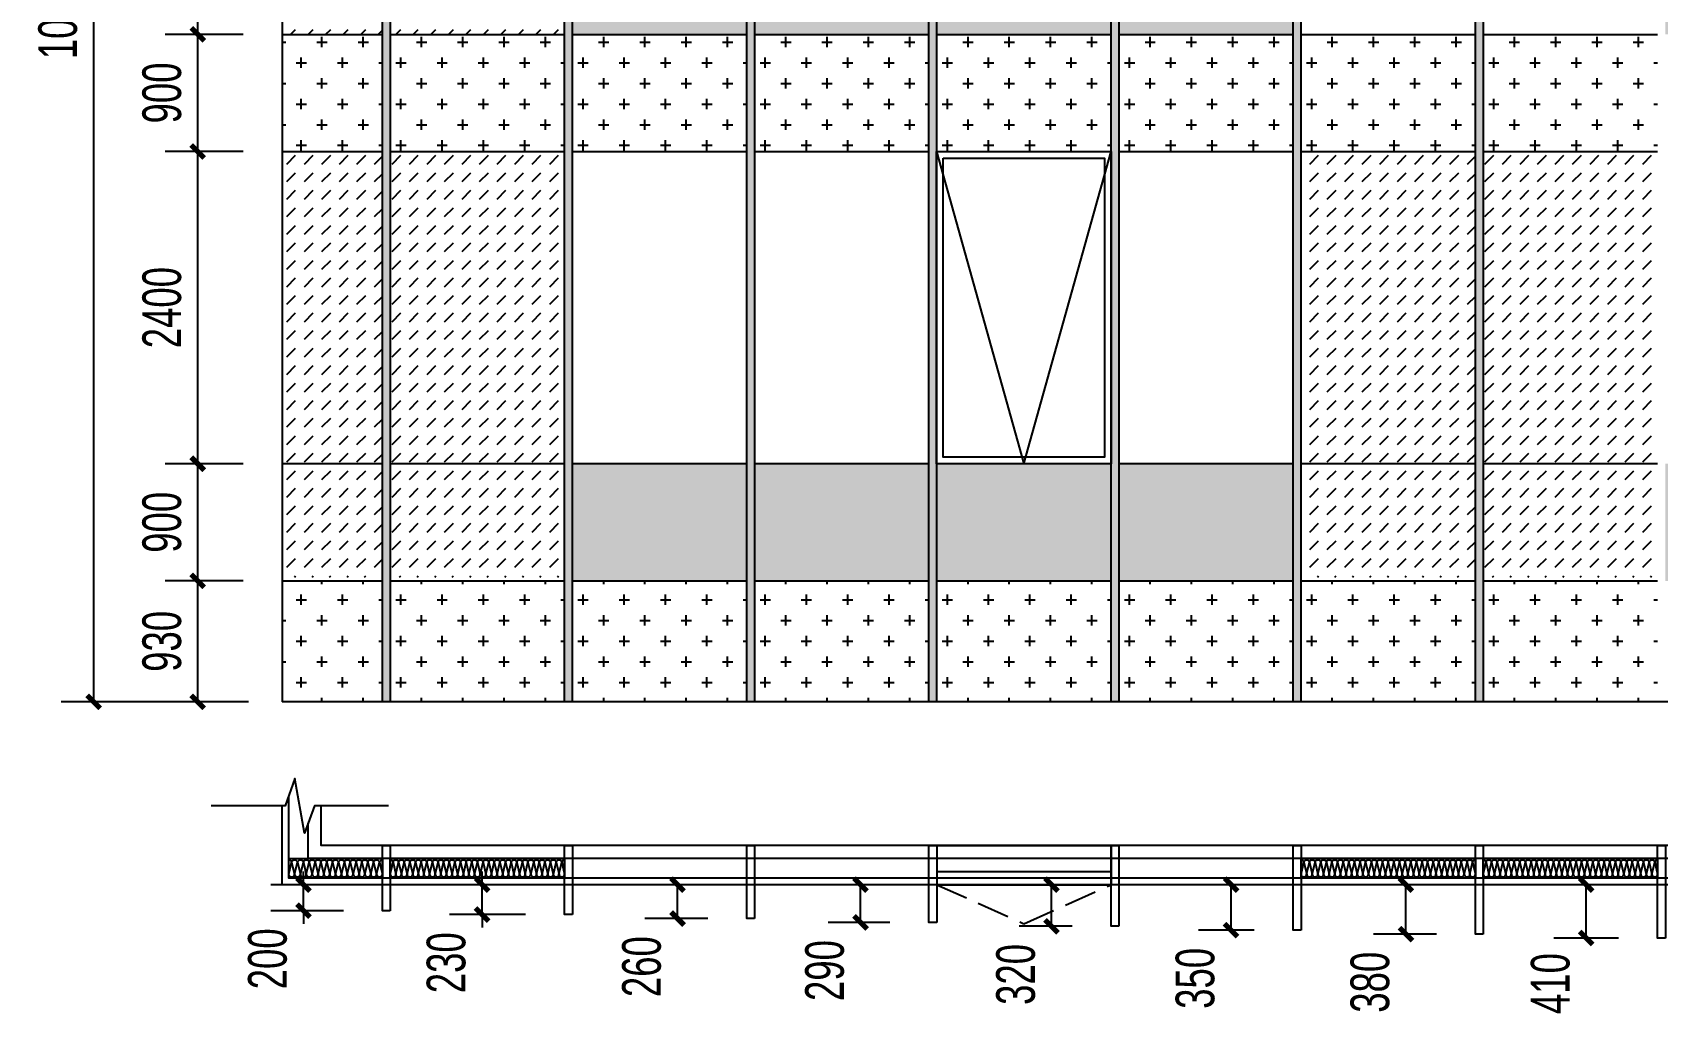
# Model space of a CAD drawing. Extents: x -3 to 440502, y -49243 to 59402.
# Drawn here: x 306177 to 318666, y 15701 to 23349 of the extents above; entities that cross this region are included whole.
import ezdxf

# ---------------------------------------------------------------- set-up
doc = ezdxf.new("R2010")
doc.units = 0
doc.header["$LTSCALE"] = 1000
doc.header["$MEASUREMENT"] = 0
doc.linetypes.add('109-34 轴网$0$L1$0$$AUDIT_BAD_LTYPE1', pattern=[0])
doc.linetypes.add('DASH', pattern=[0.35, 0.25, -0.1])
for name, color, linetype in [('01-标注_尺寸', 124, 'Continuous'), ('01-标注_符号', 200, 'Continuous'), ('05-填充_156', 156, 'Continuous'), ('05-填充_18', 18, 'Continuous'), ('05-填充_天正', 26, 'Continuous'), ('A-C_玻璃幕墙', 140, 'Continuous'), ('A-C_窗', 140, 'Continuous'), ('A-TECH_结构', 21, 'Continuous'), ('D_铝板', 181, 'Continuous'), ('E-立面', 255, 'Continuous')]:
    doc.layers.add(name, color=color, linetype=linetype)
doc.styles.add('_TCH_DIM_T3', font='ros.shx', dxfattribs={"width": 0.705882, "bigfont": 'jd.shx'})
doc.dimstyles.new('_TCH_ARCH&&100', dxfattribs={"dimtxt": 297.5, "dimasz": 100, "dimexe": 250, "dimexo": 300, "dimgap": 126.25, "dimtad": 1, "dimdec": 0, "dimzin": 0, "dimdsep": 46, "dimtxsty": '_TCH_DIM_T3', "dimblk": 'ARCHTICK', "dimcen": 0.09, "dimclrt": 7, "dimazin": 2, "dimtfac": 1, "dimtdec": 0, "dimtix": 1, "dimtmove": 2, "dimatfit": 3, "dimfxl": 0, "dimtolj": 1, "dimtzin": 0, "dimarcsym": 0})
pattern_1 = [(360, (299962.95, -179448.63), (158.75, 158.75), [79.375, -238.125]), (90, (300002.64, -179488.32), (-158.75, 158.75), [79.375, -238.125])]
pattern_2 = [(45, (291562.95, -179448.63), (4e-14, 134.70384), [95.25, -95.25])]
pattern_3 = [(45, (291562.95, -175248.63), (4e-14, 134.70384), [95.25, -95.25])]
pattern_4 = [(45, (299962.95, -179448.63), (4e-14, 134.70384), [95.25, -95.25])]

# ---------------------------------------------------------------- blocks, each defined once
blk = doc.blocks.new('$LinePat$岩棉板')
at = {"color": 0}
for p, q in [((0, -17), (12, -67)), ((12, -67), (24, -17))]:
    blk.add_line(p, q, dxfattribs=at)
for centre, start, end in [((12, -17), 0, 180), ((0, -67), 270, 0), ((24, -67), 180, 270)]:
    blk.add_arc(centre, 12, start, end, dxfattribs=at)
at = {"layer": 'Defpoints'}
blk.add_point((0, 0.1), dxfattribs=at)
at = {"layer": 'Defpoints', "color": 0}
blk.add_point((24, -84), dxfattribs=at)
blk = doc.blocks.new('ii')
blk.add_lwpolyline([(-1340, 0), (0, 0), (0, -150), (-1340, -150)], close=True)
at = {"color": 8, "xscale": -1.801075267316308, "yscale": 1.782568518697715, "zscale": 1.782568518697715}
for p in [(-1297, 0), (-1254, 0), (-1210, 0), (-1167, 0), (-1124, 0), (-1081, 0), (-1037, 0), (-994, 0), (-951, 0), (-908, 0), (-865, 0), (-821, 0), (-778, 0), (-735, 0), (-692, 0), (-648, 0), (-605, 0), (-562, 0), (-519, 0), (-475, 0), (-432, 0), (-389, 0), (-346, 0), (-303, 0), (-259, 0), (-216, 0), (-173, 0), (-130, 0), (-86, 0), (-43, 0), (0, 0)]:
    blk.add_blockref('$LinePat$岩棉板', p, dxfattribs=at)
blk = doc.blocks.new('$TCHSYS$WIN2D')
for p, q in [((-0.5, 0.5), (0.5, 0.5)), ((-0.5, 0.5), (-0.5, -0.5)), ((0.5, 0.5), (0.5, -0.5)), ((0.5, 0.1667), (-0.5, 0.1667)), ((0.5, -0.1667), (-0.5, -0.1667)), ((-0.5, -0.5), (0.5, -0.5))]:
    blk.add_line(p, q)
blk = doc.blocks.new('开启扇')
at = {"layer": 'A-C_窗', "linetype": 'DASH'}
blk.add_lwpolyline([(0, 50), (670, 350), (1340, 50)], dxfattribs=at)
at = {"layer": 'A-C_窗', "xscale": -1340, "yscale": 300, "zscale": 1340, "rotation": 180}
blk.add_blockref('$TCHSYS$WIN2D', (670, -100), dxfattribs=at)
blk = doc.blocks.new('*U72')
blk.add_lwpolyline([(720, 0), (0, 0), (0, 150), (720, 150)], close=True)
at = {"color": 8, "xscale": -1.874999998435472, "yscale": 1.782568518697715, "zscale": 1.782568518697715, "rotation": 180}
for p in [(0, 0), (45, 0), (90, 0), (135, 0), (180, 0), (225, 0), (270, 0), (315, 0), (360, 0), (405, 0), (450, 0), (495, 0), (540, 0), (585, 0), (630, 0), (675, 0)]:
    blk.add_blockref('$LinePat$岩棉板', p, dxfattribs=at)
blk = doc.blocks.new('A$C6FB10F04')
at = {"layer": '01-标注_符号', "linetype": '109-34 轴网$0$L1$0$$AUDIT_BAD_LTYPE1'}
blk.add_lwpolyline([(210, 1361), (210, 793), (420, 716), (0, 642), (210, 568), (210, 0)], dxfattribs=at)
at = {"layer": 'A-C_玻璃幕墙'}
for points in [[(210, 21745), (817, 21745), (817, 545), (210, 545)], [(213, 21695), (767, 21695), (767, 595), (135, 595)], [(2, 21545), (617, 21545), (617, 745), (343, 745)]]:
    blk.add_lwpolyline(points, dxfattribs=at)
for points in [[(1227, 11175), (1227, 11115), (517, 11115), (517, 11175)], [(1197, 9775), (1197, 9715), (517, 9715), (517, 9775)], [(1167, 8375), (1167, 8315), (517, 8315), (517, 8375)], [(1137, 6975), (1137, 6915), (517, 6915), (517, 6975)], [(1107, 5575), (1107, 5515), (517, 5515), (517, 5575)], [(1077, 4175), (1077, 4115), (517, 4115), (517, 4175)], [(1047, 2775), (1047, 2715), (517, 2715), (517, 2775)], [(1017, 1375), (1017, 1315), (517, 1315), (517, 1375)]]:
    blk.add_lwpolyline(points, close=True, dxfattribs=at)
at = {"layer": 'A-TECH_结构'}
blk.add_lwpolyline([(210, 21445), (517, 21445), (517, 845), (210, 845)], dxfattribs=at)
at = {"xscale": -1, "rotation": 270}
blk.add_blockref('开启扇', (767, 5575), dxfattribs=at)
at = {"layer": 'A-C_玻璃幕墙'}
for name, p, rotation in [('ii', (767, 9775), 270), ('ii', (767, 8375), 270), ('ii', (767, 1375), 270), ('*U72', (767, 595), 90)]:
    blk.add_blockref(name, p, dxfattribs=dict(at, rotation=rotation))
blk = doc.blocks.new('A$C2DDF4F07')
at = {"layer": 'A-C_窗'}
for points in [[(0, 2400), (1340, 2400), (1340, 0), (0, 0)], [(50, 2350), (1290, 2350), (1290, 50), (50, 50)]]:
    blk.add_lwpolyline(points, close=True, dxfattribs=at)
blk.add_lwpolyline([(0, 2400), (670, 0), (1340, 2400)], dxfattribs=at)
blk = doc.blocks.new('*U22')
at = {"layer": '05-填充_18'}
h = blk.add_hatch(color=256, dxfattribs=at)
h.dxf.hatch_style = 1
h.paths.add_polyline_path([(60, -10350), (0, -10350), (0, 310), (60, 310)])
blk.add_lwpolyline([(60, -10350), (0, -10350), (0, 310), (60, 310)], close=True)
blk = doc.blocks.new('_ArchTick')
at = {"color": 0, "linetype": 'ByBlock', "const_width": 0.4}
blk.add_lwpolyline([(-0.5, -0.5), (0.5, 0.5)], dxfattribs=at)
blk = doc.blocks.new('*D762')
at = {"layer": '01-标注_尺寸', "color": 0, "lineweight": -2, "transparency": 16777216}
for p, q in [((307796, 19134), (307197, 19134)), ((307447, 18204), (307447, 19134)), ((307796, 18204), (307197, 18204))]:
    blk.add_line(p, q, dxfattribs=at)
at = {"layer": 'Defpoints', "color": 0, "transparency": 16777216}
for p in [(307447, 19134), (308096, 19134), (308096, 18204)]:
    blk.add_point(p, dxfattribs=at)
at = {"layer": '01-标注_尺寸', "color": 0, "lineweight": -2, "transparency": 16777216, "xscale": 100, "yscale": 100, "zscale": 100}
for p, rotation in [((307447, 19134), 90), ((307447, 18204), 270)]:
    blk.add_blockref('_ArchTick', p, dxfattribs=dict(at, rotation=rotation))
at = {"layer": '01-标注_尺寸', "color": 7, "transparency": 16777216, "insert": (307172, 18669), "char_height": 297.5, "attachment_point": 5, "rotation": 90, "style": '_TCH_DIM_T3'}
blk.add_mtext('\\A1;930', dxfattribs=at)
blk = doc.blocks.new('*D763')
at = {"layer": '01-标注_尺寸', "color": 0, "lineweight": -2, "transparency": 16777216}
for p, q in [((307796, 20034), (307197, 20034)), ((307447, 19134), (307447, 20034)), ((307796, 19134), (307197, 19134))]:
    blk.add_line(p, q, dxfattribs=at)
at = {"layer": 'Defpoints', "color": 0, "transparency": 16777216}
for p in [(307447, 20034), (308096, 20034), (308096, 19134)]:
    blk.add_point(p, dxfattribs=at)
at = {"layer": '01-标注_尺寸', "color": 0, "lineweight": -2, "transparency": 16777216, "xscale": 100, "yscale": 100, "zscale": 100}
for p, rotation in [((307447, 20034), 90), ((307447, 19134), 270)]:
    blk.add_blockref('_ArchTick', p, dxfattribs=dict(at, rotation=rotation))
at = {"layer": '01-标注_尺寸', "color": 7, "transparency": 16777216, "insert": (307172, 19584), "char_height": 297.5, "attachment_point": 5, "rotation": 90, "style": '_TCH_DIM_T3'}
blk.add_mtext('\\A1;900', dxfattribs=at)
blk = doc.blocks.new('*D764')
at = {"layer": '01-标注_尺寸', "color": 0, "lineweight": -2, "transparency": 16777216}
for p, q in [((307796, 22434), (307197, 22434)), ((307447, 20034), (307447, 22434)), ((307796, 20034), (307197, 20034))]:
    blk.add_line(p, q, dxfattribs=at)
at = {"layer": 'Defpoints', "color": 0, "transparency": 16777216}
for p in [(307447, 22434), (308096, 22434), (308096, 20034)]:
    blk.add_point(p, dxfattribs=at)
at = {"layer": '01-标注_尺寸', "color": 0, "lineweight": -2, "transparency": 16777216, "xscale": 100, "yscale": 100, "zscale": 100}
for p, rotation in [((307447, 22434), 90), ((307447, 20034), 270)]:
    blk.add_blockref('_ArchTick', p, dxfattribs=dict(at, rotation=rotation))
at = {"layer": '01-标注_尺寸', "color": 7, "transparency": 16777216, "insert": (307172, 21234), "char_height": 297.5, "attachment_point": 5, "rotation": 90, "style": '_TCH_DIM_T3'}
blk.add_mtext('\\A1;2400', dxfattribs=at)
blk = doc.blocks.new('*D765')
at = {"layer": '01-标注_尺寸', "color": 0, "lineweight": -2, "transparency": 16777216}
for p, q in [((307796, 23334), (307197, 23334)), ((307447, 22434), (307447, 23334)), ((307796, 22434), (307197, 22434))]:
    blk.add_line(p, q, dxfattribs=at)
at = {"layer": 'Defpoints', "color": 0, "transparency": 16777216}
for p in [(307447, 23334), (308096, 23334), (308096, 22434)]:
    blk.add_point(p, dxfattribs=at)
at = {"layer": '01-标注_尺寸', "color": 0, "lineweight": -2, "transparency": 16777216, "xscale": 100, "yscale": 100, "zscale": 100}
for p, rotation in [((307447, 23334), 90), ((307447, 22434), 270)]:
    blk.add_blockref('_ArchTick', p, dxfattribs=dict(at, rotation=rotation))
at = {"layer": '01-标注_尺寸', "color": 7, "transparency": 16777216, "insert": (307172, 22884), "char_height": 297.5, "attachment_point": 5, "rotation": 90, "style": '_TCH_DIM_T3'}
blk.add_mtext('\\A1;900', dxfattribs=at)
blk = doc.blocks.new('*D766')
at = {"layer": '01-标注_尺寸', "color": 0, "lineweight": -2, "transparency": 16777216}
for p, q in [((307796, 24234), (307197, 24234)), ((307447, 23334), (307447, 24234)), ((307796, 23334), (307197, 23334))]:
    blk.add_line(p, q, dxfattribs=at)
at = {"layer": 'Defpoints', "color": 0, "transparency": 16777216}
for p in [(307447, 24234), (308096, 24234), (308096, 23334)]:
    blk.add_point(p, dxfattribs=at)
at = {"layer": '01-标注_尺寸', "color": 0, "lineweight": -2, "transparency": 16777216, "xscale": 100, "yscale": 100, "zscale": 100}
for p, rotation in [((307447, 24234), 90), ((307447, 23334), 270)]:
    blk.add_blockref('_ArchTick', p, dxfattribs=dict(at, rotation=rotation))
at = {"layer": '01-标注_尺寸', "color": 7, "transparency": 16777216, "insert": (307172, 23784), "char_height": 297.5, "attachment_point": 5, "rotation": 90, "style": '_TCH_DIM_T3'}
blk.add_mtext('\\A1;900', dxfattribs=at)
blk = doc.blocks.new('*D771')
at = {"layer": '01-标注_尺寸', "color": 0, "lineweight": -2, "transparency": 16777216}
for p, q in [((307837, 28864), (306397, 28864)), ((306647, 18204), (306647, 28864)), ((307837, 18204), (306397, 18204))]:
    blk.add_line(p, q, dxfattribs=at)
at = {"layer": 'Defpoints', "color": 0, "transparency": 16777216}
for p in [(306647, 28864), (308137, 28864), (308137, 18204)]:
    blk.add_point(p, dxfattribs=at)
at = {"layer": '01-标注_尺寸', "color": 0, "lineweight": -2, "transparency": 16777216, "xscale": 100, "yscale": 100, "zscale": 100}
for p, rotation in [((306647, 28864), 90), ((306647, 18204), 270)]:
    blk.add_blockref('_ArchTick', p, dxfattribs=dict(at, rotation=rotation))
at = {"layer": '01-标注_尺寸', "color": 7, "transparency": 16777216, "insert": (306372, 23534), "char_height": 297.5, "attachment_point": 5, "rotation": 90, "style": '_TCH_DIM_T3'}
blk.add_mtext('\\A1;10660', dxfattribs=at)
blk = doc.blocks.new('*D789')
at = {"layer": '01-标注_尺寸', "color": 0, "lineweight": -2, "transparency": 16777216}
for p, q in [((308259, 16799), (308259, 16899)), ((308566, 16799), (308009, 16799)), ((308259, 16599), (308259, 16799)), ((308566, 16599), (308009, 16599)), ((308259, 16599), (308259, 16499))]:
    blk.add_line(p, q, dxfattribs=at)
at = {"layer": 'Defpoints', "color": 0, "transparency": 16777216}
for p in [(308259, 16799), (308866, 16799), (308866, 16599)]:
    blk.add_point(p, dxfattribs=at)
at = {"layer": '01-标注_尺寸', "color": 0, "lineweight": -2, "transparency": 16777216, "xscale": 100, "yscale": 100, "zscale": 100}
for p, rotation in [((308259, 16799), 270), ((308259, 16599), 90)]:
    blk.add_blockref('_ArchTick', p, dxfattribs=dict(at, rotation=rotation))
at = {"layer": '01-标注_尺寸', "color": 7, "transparency": 16777216, "insert": (307984, 16229), "char_height": 297.5, "attachment_point": 5, "rotation": 90, "style": '_TCH_DIM_T3'}
blk.add_mtext('\\A1;200', dxfattribs=at)
blk = doc.blocks.new('*D790')
at = {"layer": '01-标注_尺寸', "color": 0, "lineweight": -2, "transparency": 16777216}
for p, q in [((309632, 16799), (309632, 16899)), ((309966, 16799), (309382, 16799)), ((309632, 16569), (309632, 16799)), ((309966, 16569), (309382, 16569)), ((309632, 16569), (309632, 16469))]:
    blk.add_line(p, q, dxfattribs=at)
at = {"layer": 'Defpoints', "color": 0, "transparency": 16777216}
for p in [(309632, 16799), (310266, 16799), (310266, 16569)]:
    blk.add_point(p, dxfattribs=at)
at = {"layer": '01-标注_尺寸', "color": 0, "lineweight": -2, "transparency": 16777216, "xscale": 100, "yscale": 100, "zscale": 100}
for p, rotation in [((309632, 16799), 270), ((309632, 16569), 90)]:
    blk.add_blockref('_ArchTick', p, dxfattribs=dict(at, rotation=rotation))
at = {"layer": '01-标注_尺寸', "color": 7, "transparency": 16777216, "insert": (309357, 16199), "char_height": 297.5, "attachment_point": 5, "rotation": 90, "style": '_TCH_DIM_T3'}
blk.add_mtext('\\A1;230', dxfattribs=at)
blk = doc.blocks.new('*D791')
at = {"layer": '01-标注_尺寸', "color": 0, "lineweight": -2, "transparency": 16777216}
for p, q in [((311366, 16799), (310884, 16799)), ((311134, 16539), (311134, 16799)), ((311366, 16539), (310884, 16539))]:
    blk.add_line(p, q, dxfattribs=at)
at = {"layer": 'Defpoints', "color": 0, "transparency": 16777216}
for p in [(311134, 16799), (311666, 16799), (311666, 16539)]:
    blk.add_point(p, dxfattribs=at)
at = {"layer": '01-标注_尺寸', "color": 0, "lineweight": -2, "transparency": 16777216, "xscale": 100, "yscale": 100, "zscale": 100}
for p, rotation in [((311134, 16799), 90), ((311134, 16539), 270)]:
    blk.add_blockref('_ArchTick', p, dxfattribs=dict(at, rotation=rotation))
at = {"layer": '01-标注_尺寸', "color": 7, "transparency": 16777216, "insert": (310859, 16169), "char_height": 297.5, "attachment_point": 5, "rotation": 90, "style": '_TCH_DIM_T3'}
blk.add_mtext('\\A1;260', dxfattribs=at)
blk = doc.blocks.new('*D792')
at = {"layer": '01-标注_尺寸', "color": 0, "lineweight": -2, "transparency": 16777216}
for p, q in [((312766, 16799), (312291, 16799)), ((312541, 16509), (312541, 16799)), ((312766, 16509), (312291, 16509))]:
    blk.add_line(p, q, dxfattribs=at)
at = {"layer": 'Defpoints', "color": 0, "transparency": 16777216}
for p in [(312541, 16799), (313066, 16799), (313066, 16509)]:
    blk.add_point(p, dxfattribs=at)
at = {"layer": '01-标注_尺寸', "color": 0, "lineweight": -2, "transparency": 16777216, "xscale": 100, "yscale": 100, "zscale": 100}
for p, rotation in [((312541, 16799), 90), ((312541, 16509), 270)]:
    blk.add_blockref('_ArchTick', p, dxfattribs=dict(at, rotation=rotation))
at = {"layer": '01-标注_尺寸', "color": 7, "transparency": 16777216, "insert": (312266, 16139), "char_height": 297.5, "attachment_point": 5, "rotation": 90, "style": '_TCH_DIM_T3'}
blk.add_mtext('\\A1;290', dxfattribs=at)
blk = doc.blocks.new('*D793')
at = {"layer": '01-标注_尺寸', "color": 0, "lineweight": -2, "transparency": 16777216}
for p, q in [((314166, 16799), (313759, 16799)), ((314009, 16479), (314009, 16799)), ((314166, 16479), (313759, 16479))]:
    blk.add_line(p, q, dxfattribs=at)
at = {"layer": 'Defpoints', "color": 0, "transparency": 16777216}
for p in [(314009, 16799), (314466, 16799), (314466, 16479)]:
    blk.add_point(p, dxfattribs=at)
at = {"layer": '01-标注_尺寸', "color": 0, "lineweight": -2, "transparency": 16777216, "xscale": 100, "yscale": 100, "zscale": 100}
for p, rotation in [((314009, 16799), 90), ((314009, 16479), 270)]:
    blk.add_blockref('_ArchTick', p, dxfattribs=dict(at, rotation=rotation))
at = {"layer": '01-标注_尺寸', "color": 7, "transparency": 16777216, "insert": (313734, 16109), "char_height": 297.5, "attachment_point": 5, "rotation": 90, "style": '_TCH_DIM_T3'}
blk.add_mtext('\\A1;320', dxfattribs=at)
blk = doc.blocks.new('*D794')
at = {"layer": '01-标注_尺寸', "color": 0, "lineweight": -2, "transparency": 16777216}
for p, q in [((315566, 16799), (315138, 16799)), ((315388, 16449), (315388, 16799)), ((315566, 16449), (315138, 16449))]:
    blk.add_line(p, q, dxfattribs=at)
at = {"layer": 'Defpoints', "color": 0, "transparency": 16777216}
for p in [(315388, 16799), (315866, 16799), (315866, 16449)]:
    blk.add_point(p, dxfattribs=at)
at = {"layer": '01-标注_尺寸', "color": 0, "lineweight": -2, "transparency": 16777216, "xscale": 100, "yscale": 100, "zscale": 100}
for p, rotation in [((315388, 16799), 90), ((315388, 16449), 270)]:
    blk.add_blockref('_ArchTick', p, dxfattribs=dict(at, rotation=rotation))
at = {"layer": '01-标注_尺寸', "color": 7, "transparency": 16777216, "insert": (315113, 16079), "char_height": 297.5, "attachment_point": 5, "rotation": 90, "style": '_TCH_DIM_T3'}
blk.add_mtext('\\A1;350', dxfattribs=at)
blk = doc.blocks.new('*D795')
at = {"layer": '01-标注_尺寸', "color": 0, "lineweight": -2, "transparency": 16777216}
for p, q in [((316966, 16799), (316482, 16799)), ((316732, 16419), (316732, 16799)), ((316966, 16419), (316482, 16419))]:
    blk.add_line(p, q, dxfattribs=at)
at = {"layer": 'Defpoints', "color": 0, "transparency": 16777216}
for p in [(316732, 16799), (317266, 16799), (317266, 16419)]:
    blk.add_point(p, dxfattribs=at)
at = {"layer": '01-标注_尺寸', "color": 0, "lineweight": -2, "transparency": 16777216, "xscale": 100, "yscale": 100, "zscale": 100}
for p, rotation in [((316732, 16799), 90), ((316732, 16419), 270)]:
    blk.add_blockref('_ArchTick', p, dxfattribs=dict(at, rotation=rotation))
at = {"layer": '01-标注_尺寸', "color": 7, "transparency": 16777216, "insert": (316457, 16049), "char_height": 297.5, "attachment_point": 5, "rotation": 90, "style": '_TCH_DIM_T3'}
blk.add_mtext('\\A1;380', dxfattribs=at)
blk = doc.blocks.new('*D796')
at = {"layer": '01-标注_尺寸', "color": 0, "lineweight": -2, "transparency": 16777216}
for p, q in [((318366, 16799), (317868, 16799)), ((318118, 16389), (318118, 16799)), ((318366, 16389), (317868, 16389))]:
    blk.add_line(p, q, dxfattribs=at)
at = {"layer": 'Defpoints', "color": 0, "transparency": 16777216}
for p in [(318118, 16799), (318666, 16799), (318666, 16389)]:
    blk.add_point(p, dxfattribs=at)
at = {"layer": '01-标注_尺寸', "color": 0, "lineweight": -2, "transparency": 16777216, "xscale": 100, "yscale": 100, "zscale": 100}
for p, rotation in [((318118, 16799), 90), ((318118, 16389), 270)]:
    blk.add_blockref('_ArchTick', p, dxfattribs=dict(at, rotation=rotation))
at = {"layer": '01-标注_尺寸', "color": 7, "transparency": 16777216, "insert": (317843, 16039), "char_height": 297.5, "attachment_point": 5, "rotation": 90, "style": '_TCH_DIM_T3'}
blk.add_mtext('\\A1;410', dxfattribs=at)

msp = doc.modelspace()

# ---------------------------------------------------------------- hatches: boundary and pattern name
at = {"layer": '05-填充_156'}
h = msp.add_hatch(dxfattribs=at)
h.set_pattern_fill('DASH', color=256, scale=100, angle=-45)
h.set_pattern_definition(pattern_3)
h.paths.add_polyline_path([(308865.6, 26633.7), (308095.6, 26633.7), (308095.6, 23333.7), (308865.6, 23333.7)])
h = msp.add_hatch(dxfattribs=at)
h.set_pattern_fill('DASH', color=256, scale=100, angle=-45)
h.set_pattern_definition(pattern_3)
h.paths.add_polyline_path([(310265.6, 26633.7), (308925.6, 26633.7), (308925.6, 23333.7), (310265.6, 23333.7)])
h = msp.add_hatch(dxfattribs=at)
h.set_pattern_fill('CROSS', color=136, scale=100, angle=-90)
h.set_pattern_definition([(360, (292962.95, -179448.63), (158.75, 158.75), [79.375, -238.125]), (90, (293002.64, -179488.32), (-158.75, 158.75), [79.375, -238.125])])
h.paths.add_polyline_path([(308865.6, 23333.7), (308095.6, 23333.7), (308095.6, 22433.7), (308865.6, 22433.7)])
h = msp.add_hatch(dxfattribs=at)
h.set_pattern_fill('CROSS', color=136, scale=100, angle=-90)
h.set_pattern_definition([(360, (294362.95, -179448.63), (158.75, 158.75), [79.375, -238.125]), (90, (294402.64, -179488.32), (-158.75, 158.75), [79.375, -238.125])])
h.paths.add_polyline_path([(310265.6, 23333.7), (308925.6, 23333.7), (308925.6, 22433.7), (310265.6, 22433.7)])
h = msp.add_hatch(dxfattribs=at)
h.set_pattern_fill('CROSS', color=136, scale=100, angle=-90)
h.set_pattern_definition([(360, (295762.95, -179448.63), (158.75, 158.75), [79.375, -238.125]), (90, (295802.64, -179488.32), (-158.75, 158.75), [79.375, -238.125])])
h.paths.add_polyline_path([(311665.6, 23333.7), (310325.6, 23333.7), (310325.6, 22433.7), (311665.6, 22433.7)])
h = msp.add_hatch(dxfattribs=at)
h.set_pattern_fill('CROSS', color=136, scale=100, angle=-90)
h.set_pattern_definition([(360, (297162.95, -179448.63), (158.75, 158.75), [79.375, -238.125]), (90, (297202.64, -179488.32), (-158.75, 158.75), [79.375, -238.125])])
h.paths.add_polyline_path([(313065.6, 23333.7), (311725.6, 23333.7), (311725.6, 22433.7), (313065.6, 22433.7)])
h = msp.add_hatch(dxfattribs=at)
h.set_pattern_fill('CROSS', color=136, scale=100, angle=-90)
h.set_pattern_definition([(360, (298562.95, -179448.63), (158.75, 158.75), [79.375, -238.125]), (90, (298602.64, -179488.32), (-158.75, 158.75), [79.375, -238.125])])
h.paths.add_polyline_path([(314465.6, 23333.7), (313125.6, 23333.7), (313125.6, 22433.7), (314465.6, 22433.7)])
h = msp.add_hatch(dxfattribs=at)
h.set_pattern_fill('CROSS', color=136, scale=100, angle=-90)
h.set_pattern_definition(pattern_1)
h.paths.add_polyline_path([(315865.6, 23333.7), (314525.6, 23333.7), (314525.6, 22433.7), (315865.6, 22433.7)])
h = msp.add_hatch(dxfattribs=at)
h.set_pattern_fill('CROSS', color=136, scale=100, angle=-90)
h.set_pattern_definition([(360, (301362.95, -179448.63), (158.75, 158.75), [79.375, -238.125]), (90, (301402.64, -179488.32), (-158.75, 158.75), [79.375, -238.125])])
h.paths.add_polyline_path([(317265.6, 23333.7), (315925.6, 23333.7), (315925.6, 22433.7), (317265.6, 22433.7)])
h = msp.add_hatch(dxfattribs=at)
h.set_pattern_fill('CROSS', color=136, scale=100, angle=-90)
h.set_pattern_definition([(360, (302762.95, -179448.63), (158.75, 158.75), [79.375, -238.125]), (90, (302802.64, -179488.32), (-158.75, 158.75), [79.375, -238.125])])
h.paths.add_polyline_path([(318665.6, 23333.7), (317325.6, 23333.7), (317325.6, 22433.7), (318665.6, 22433.7)])
h = msp.add_hatch(dxfattribs=at)
h.set_pattern_fill('DASH', color=256, scale=100, angle=-45)
h.set_pattern_definition(pattern_2)
h.paths.add_polyline_path([(308865.6, 22433.7), (308095.6, 22433.7), (308095.6, 19163.7), (308865.6, 19163.7)])
h = msp.add_hatch(dxfattribs=at)
h.set_pattern_fill('DASH', color=256, scale=100, angle=-45)
h.set_pattern_definition(pattern_2)
h.paths.add_polyline_path([(310265.6, 22433.7), (308925.6, 22433.7), (308925.6, 19163.7), (310265.6, 19163.7)])
h = msp.add_hatch(dxfattribs=at)
h.set_pattern_fill('DASH', color=256, scale=100, angle=-45)
h.set_pattern_definition(pattern_4)
h.paths.add_polyline_path([(317265.6, 22433.7), (315925.6, 22433.7), (315925.6, 19163.7), (317265.6, 19163.7)])
h = msp.add_hatch(dxfattribs=at)
h.set_pattern_fill('DASH', color=256, scale=100, angle=-45)
h.set_pattern_definition(pattern_4)
h.paths.add_polyline_path([(318665.6, 22433.7), (317325.6, 22433.7), (317325.6, 19163.7), (318665.6, 19163.7)])
h = msp.add_hatch(dxfattribs=at)
h.set_pattern_fill('CROSS', color=136, scale=100, angle=-90)
h.set_pattern_definition([(360, (292962.95, -179448.63), (158.75, 158.75), [79.375, -238.125]), (90, (293002.64, -179488.32), (-158.75, 158.75), [79.375, -238.125])])
h.paths.add_polyline_path([(308865.6, 19133.7), (308095.6, 19133.7), (308095.6, 18203.7), (308865.6, 18203.7)])
h = msp.add_hatch(dxfattribs=at)
h.set_pattern_fill('CROSS', color=136, scale=100, angle=-90)
h.set_pattern_definition([(360, (294362.95, -179448.63), (158.75, 158.75), [79.375, -238.125]), (90, (294402.64, -179488.32), (-158.75, 158.75), [79.375, -238.125])])
h.paths.add_polyline_path([(310265.6, 19133.7), (308925.6, 19133.7), (308925.6, 18203.7), (310265.6, 18203.7)])
h = msp.add_hatch(dxfattribs=at)
h.set_pattern_fill('CROSS', color=136, scale=100, angle=-90)
h.set_pattern_definition([(360, (295762.95, -179448.63), (158.75, 158.75), [79.375, -238.125]), (90, (295802.64, -179488.32), (-158.75, 158.75), [79.375, -238.125])])
h.paths.add_polyline_path([(311665.6, 19133.7), (310325.6, 19133.7), (310325.6, 18203.7), (311665.6, 18203.7)])
h = msp.add_hatch(dxfattribs=at)
h.set_pattern_fill('CROSS', color=136, scale=100, angle=-90)
h.set_pattern_definition([(360, (297162.95, -179448.63), (158.75, 158.75), [79.375, -238.125]), (90, (297202.64, -179488.32), (-158.75, 158.75), [79.375, -238.125])])
h.paths.add_polyline_path([(313065.6, 19133.7), (311725.6, 19133.7), (311725.6, 18203.7), (313065.6, 18203.7)])
h = msp.add_hatch(dxfattribs=at)
h.set_pattern_fill('CROSS', color=136, scale=100, angle=-90)
h.set_pattern_definition([(360, (298562.95, -179448.63), (158.75, 158.75), [79.375, -238.125]), (90, (298602.64, -179488.32), (-158.75, 158.75), [79.375, -238.125])])
h.paths.add_polyline_path([(314465.6, 19133.7), (313125.6, 19133.7), (313125.6, 18203.7), (314465.6, 18203.7)])
h = msp.add_hatch(dxfattribs=at)
h.set_pattern_fill('CROSS', color=136, scale=100, angle=-90)
h.set_pattern_definition(pattern_1)
h.paths.add_polyline_path([(315865.6, 19133.7), (314525.6, 19133.7), (314525.6, 18203.7), (315865.6, 18203.7)])
h = msp.add_hatch(dxfattribs=at)
h.set_pattern_fill('CROSS', color=136, scale=100, angle=-90)
h.set_pattern_definition([(360, (301362.95, -179448.63), (158.75, 158.75), [79.375, -238.125]), (90, (301402.64, -179488.32), (-158.75, 158.75), [79.375, -238.125])])
h.paths.add_polyline_path([(317265.6, 19133.7), (315925.6, 19133.7), (315925.6, 18203.7), (317265.6, 18203.7)])
h = msp.add_hatch(dxfattribs=at)
h.set_pattern_fill('CROSS', color=136, scale=100, angle=-90)
h.set_pattern_definition([(360, (302762.95, -179448.63), (158.75, 158.75), [79.375, -238.125]), (90, (302802.64, -179488.32), (-158.75, 158.75), [79.375, -238.125])])
h.paths.add_polyline_path([(318665.6, 19133.7), (317325.6, 19133.7), (317325.6, 18203.7), (318665.6, 18203.7)])
at = {"layer": '05-填充_天正'}
h = msp.add_hatch(dxfattribs=at)
h.set_pattern_fill('AR-CONC', color=256, scale=200)
h.set_pattern_definition([(50, (0, 0), (364.36934, -31.87817), [38.1, -419.1]), (355, (0, 0), (-70.48565, 382.1133), [30.48, -335.28]), (100.451, (30.36, -2.66), (293.885, 350.23338), [32.38, -356.18]), (46.1842, (0, 101.6), (542.1581, -84.08466), [57.15, -628.65]), (96.6356, (45.2, 94.6), (474.8085, 494.8511), [48.57, -534.27]), (351.184, (0, 101.6), (474.8092, 494.8502), [45.72, -502.92]), (21, (50.8, 76.2), (303.22976, -204.53104), [38.1, -419.1]), (326, (50.8, 76.2), (123.60406, 368.37593), [30.48, -335.28]), (71.4514, (76.07, 59.16), (426.833, 163.8457), [32.38, -356.18]), (37.5, (0, 0), (6.177207, 169.11008), [0, -331.216, 0, -340.36, 0, -336.55]), (7.5, (0, 0), (133.639325, 200.36115), [0, -194.056, 0, -323.596, 0, -128.27]), (327.5, (-113.28, 0), (271.18119, -11.45749), [0, -127, 0, -396.24, 0, -525.78]), (317.5, (-164.08, 0), (296.25836, 50.85298), [0, -165.1, 0, -263.144, 0, -373.38])])
h.paths.add_polyline_path([(328525.6, 24233.7), (329295.6, 24233.7), (329295.6, 23333.7), (328525.6, 23333.7)])
h.paths.add_polyline_path([(327125.6, 23333.7), (328465.6, 23333.7), (328465.6, 24233.7), (327125.6, 24233.7)])
h.paths.add_polyline_path([(322925.6, 23333.7), (324265.6, 23333.7), (324265.6, 24233.7), (322925.6, 24233.7)])
h.paths.add_polyline_path([(321525.6, 24233.7), (322865.6, 24233.7), (322865.6, 23333.7), (321525.6, 23333.7)])
h.paths.add_polyline_path([(320125.6, 23333.7), (321465.6, 23333.7), (321465.6, 24233.7), (320125.6, 24233.7)])
h.paths.add_polyline_path([(318725.6, 23333.7), (320065.6, 23333.7), (320065.6, 24233.7), (318725.6, 24233.7)])
h.paths.add_polyline_path([(314525.6, 23333.7), (315865.6, 23333.7), (315865.6, 24233.7), (314525.6, 24233.7)])
h.paths.add_polyline_path([(313125.6, 23333.7), (314465.6, 23333.7), (314465.6, 24233.7), (313125.6, 24233.7)])
h.paths.add_polyline_path([(311725.6, 23333.7), (313065.6, 23333.7), (313065.6, 24233.7), (311725.6, 24233.7)])
h.paths.add_polyline_path([(310325.6, 23333.7), (311665.6, 23333.7), (311665.6, 24233.7), (310325.6, 24233.7)])
h.paths.add_polyline_path([(328525.6, 20033.7), (329295.6, 20033.7), (329295.6, 19133.7), (328525.6, 19133.7)])
h.paths.add_polyline_path([(327125.6, 19133.7), (328465.6, 19133.7), (328465.6, 20033.7), (327125.6, 20033.7)])
h.paths.add_polyline_path([(322925.6, 19133.7), (324265.6, 19133.7), (324265.6, 20033.7), (322925.6, 20033.7)])
h.paths.add_polyline_path([(321525.6, 20033.7), (322865.6, 20033.7), (322865.6, 19133.7), (321525.6, 19133.7)])
h.paths.add_polyline_path([(320125.6, 19133.7), (321465.6, 19133.7), (321465.6, 20033.7), (320125.6, 20033.7)])
h.paths.add_polyline_path([(318725.6, 19133.7), (320065.6, 19133.7), (320065.6, 20033.7), (318725.6, 20033.7)])
h.paths.add_polyline_path([(314525.6, 19133.7), (315865.6, 19133.7), (315865.6, 20033.7), (314525.6, 20033.7)])
h.paths.add_polyline_path([(313125.6, 19133.7), (314465.6, 19133.7), (314465.6, 20033.7), (313125.6, 20033.7)])
h.paths.add_polyline_path([(311725.6, 19133.7), (313065.6, 19133.7), (313065.6, 20033.7), (311725.6, 20033.7)])
h.paths.add_polyline_path([(310325.6, 19133.7), (311665.6, 19133.7), (311665.6, 20033.7), (310325.6, 20033.7)])

# ---------------------------------------------------------------- linework, layer by layer
at = {"layer": 'A-C_窗'}
for points in [[(308095.6, 23333.7), (308865.6, 23333.7)], [(308925.6, 23333.7), (310265.6, 23333.7)], [(310325.6, 23333.7), (311665.6, 23333.7)], [(311725.6, 23333.7), (313065.6, 23333.7)], [(313125.6, 23333.7), (314465.6, 23333.7)], [(314525.6, 23333.7), (315865.6, 23333.7)], [(315925.6, 23333.7), (317265.6, 23333.7)], [(317325.6, 23333.7), (318665.6, 23333.7)], [(308095.6, 22433.7), (308865.6, 22433.7)], [(308925.6, 22433.7), (310265.6, 22433.7)], [(310325.6, 22433.7), (311665.6, 22433.7)], [(311725.6, 22433.7), (313065.6, 22433.7)], [(313125.6, 22433.7), (314465.6, 22433.7)], [(314525.6, 22433.7), (315865.6, 22433.7)], [(315925.6, 22433.7), (317265.6, 22433.7)], [(317325.6, 22433.7), (318665.6, 22433.7)], [(308865.6, 20033.7), (308095.6, 20033.7)], [(310265.6, 20033.7), (308925.6, 20033.7)], [(311665.6, 20033.7), (310325.6, 20033.7)], [(313065.6, 20033.7), (311725.6, 20033.7)], [(315865.6, 20033.7), (314525.6, 20033.7)], [(317265.6, 20033.7), (315925.6, 20033.7)], [(318665.6, 20033.7), (317325.6, 20033.7)], [(308095.6, 19133.7), (308865.6, 19133.7)], [(308925.6, 19133.7), (310265.6, 19133.7)], [(310325.6, 19133.7), (311665.6, 19133.7)], [(311725.6, 19133.7), (313065.6, 19133.7)], [(313125.6, 19133.7), (314465.6, 19133.7)], [(314525.6, 19133.7), (315865.6, 19133.7)], [(315925.6, 19133.7), (317265.6, 19133.7)], [(317325.6, 19133.7), (318665.6, 19133.7)]]:
    msp.add_lwpolyline(points, dxfattribs=at)
at = {"layer": 'E-立面'}
msp.add_line((329295.6, 18203.7), (308095.6, 18203.7), dxfattribs=at)
msp.add_lwpolyline([(308095.6, 28863.7), (308095.6, 18203.7)], dxfattribs=at)

# ---------------------------------------------------------------- block references
at = {"rotation": 270}
msp.add_blockref('A$C6FB10F04', (307551.1, 17615.9), dxfattribs=at)
at = {"layer": 'A-C_窗'}
msp.add_blockref('A$C2DDF4F07', (313125.6, 20033.7), dxfattribs=at)
at = {"layer": 'D_铝板'}
for p in [(308865.6, 28553.8), (310265.6, 28553.8), (311665.6, 28553.8), (313065.6, 28553.8), (314465.6, 28553.8), (315865.6, 28553.8), (317265.6, 28553.8)]:
    msp.add_blockref('*U22', p, dxfattribs=at)

# ---------------------------------------------------------------- dimensions: what is measured, and where the dimension line sits
at = {"layer": '01-标注_尺寸'}
for p1, p2, distance, picture, middle in [((308136.9, 18203.7), (308136.9, 28863.7), 1489.9, '*D771', (306372, 23533.7)), ((308095.6, 23333.7), (308095.6, 24233.7), 648.6, '*D766', (307172, 23783.7)), ((308095.6, 22433.7), (308095.6, 23333.7), 648.6, '*D765', (307172, 22883.7)), ((308095.6, 20033.7), (308095.6, 22433.7), 648.6, '*D764', (307172, 21233.7)), ((308095.6, 19133.7), (308095.6, 20033.7), 648.6, '*D763', (307172, 19583.7)), ((308095.6, 18203.7), (308095.6, 19133.7), 648.6, '*D762', (307172, 18668.7))]:
    dim = msp.add_aligned_dim(p1=p1, p2=p2, distance=distance, dimstyle='_TCH_ARCH&&100', dxfattribs=at)
    dim.commit()
    dim.dimension.update_dxf_attribs({"geometry": picture, "text_midpoint": middle})
for base, p1, p2, picture, middle in [((308259, 16799.1), (308865.6, 16599.1), (308865.6, 16799.1), '*D789', (307984, 16229.1)), ((309631.7, 16799.1), (310265.6, 16569.1), (310265.6, 16799.1), '*D790', (309356.7, 16199.1)), ((311134.2, 16799.1), (311665.6, 16539.1), (311665.6, 16799.1), '*D791', (310859.2, 16169.1)), ((312540.8, 16799.1), (313065.6, 16509.1), (313065.6, 16799.1), '*D792', (312265.8, 16139.1)), ((314008.7, 16799.1), (314465.6, 16479.1), (314465.6, 16799.1), '*D793', (313733.7, 16109.1)), ((315388.4, 16799.1), (315865.6, 16449.1), (315865.6, 16799.1), '*D794', (315113.4, 16079.1)), ((316732.3, 16799.1), (317265.6, 16419.1), (317265.6, 16799.1), '*D795', (316457.3, 16049.1)), ((318117.7, 16799.1), (318665.6, 16389.1), (318665.6, 16799.1), '*D796', (317842.7, 16039.1))]:
    dim = msp.add_linear_dim(base=base, p1=p1, p2=p2, angle=90, dimstyle='_TCH_ARCH&&100', dxfattribs=at)
    dim.commit()
    dim.dimension.update_dxf_attribs({"geometry": picture, "text_midpoint": middle, "dimtype": 161})

doc.saveas('drawing.dxf')
